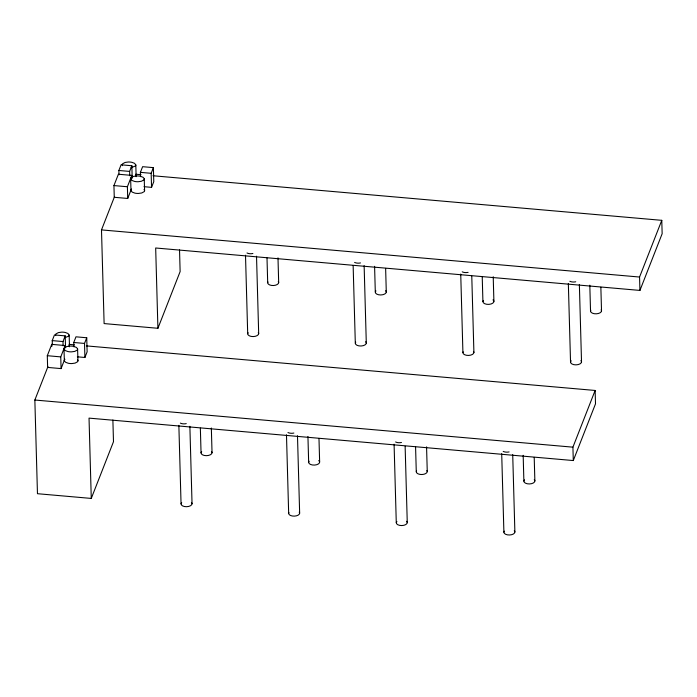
<?xml version="1.0" encoding="UTF-8"?>
<svg xmlns="http://www.w3.org/2000/svg" width="697" height="697" viewBox="0 0 697 697"><rect width="100%" height="100%" fill="white"/><g stroke="black" fill="none" stroke-linecap="round" stroke-linejoin="round"><path stroke-width="1.05" d="M52.353 344.928L52.231 340.606L54.453 334.935L65.213 335.876L65.544 347.768M118.995 174.799L118.873 170.477L121.095 164.806L131.855 165.747L132.186 177.639M64.777 359.147L61.075 368.6L47.623 367.415L47.3 355.705L51.744 344.362L65.187 345.546L65.248 347.672M131.419 189.009L127.717 198.462L114.264 197.286L113.942 185.576L118.385 174.233L131.838 175.409L131.925 178.606M112.879 420.012L113.489 441.706L91.272 498.425L37.464 493.703L34.85 400.026L47.945 366.605M179.53 249.875L180.131 271.577L157.914 328.287L104.114 323.574L101.492 229.897L114.587 196.476M63.113 345.869L62.991 341.547L65.213 335.876M129.755 175.74L129.633 171.418L131.855 165.747M61.075 368.6L60.752 356.89L65.187 345.546M127.717 198.462L127.394 186.752L131.838 175.409M73.873 346.818L73.751 342.488L75.973 336.817L86.733 337.766L87.125 351.819L84.903 357.483L77.376 356.829M140.515 176.681L140.393 172.359L142.615 166.688L153.384 167.629L153.776 181.682L151.554 187.354L144.018 186.691M84.903 357.483L84.511 343.438L86.733 337.766M151.554 187.354L151.162 173.3L153.384 167.629M91.272 498.425L89.033 418.122L573.291 460.551L572.917 447.169L595.133 390.459L86.358 345.886M157.914 328.287L155.675 247.993L639.933 290.422L639.558 277.04L661.775 220.33L153 175.749M573.291 460.551L595.508 403.842L595.133 390.459M639.933 290.422L662.15 233.713L661.775 220.33M131.097 167.689L135.41 165.991A4.426 2.309 -1.6 0 0 135.81 164.962L134.538 163.307L131.916 162.331A8.503 4.443 -1.6 0 0 128.213 162.009L125.024 162.479L122.585 163.804A4.426 2.309 -1.6 0 0 122.184 164.832L122.515 165.677M64.455 337.818L68.768 336.128A4.426 2.309 -1.6 0 0 69.169 335.091L67.897 333.445L65.274 332.469A8.503 4.443 -1.6 0 0 61.571 332.147L58.382 332.608L55.943 333.933A4.426 2.309 -1.6 0 0 55.533 334.969L55.69 335.527M118.873 170.477L129.633 171.418M140.393 172.359L151.162 173.3M135.645 174.233L141.064 174.703M113.942 185.576L127.394 186.752M101.492 229.897L639.558 277.04M52.231 340.606L62.991 341.547M73.751 342.488L84.511 343.438M68.994 344.362L74.422 344.841M47.3 355.705L60.752 356.89M34.85 400.026L572.917 447.169M135.558 175.548L136.142 176.672L135.81 164.962M144.018 189.488L144.593 190.612A4.426 2.309 -1.6 0 1 144.192 191.64L141.752 192.964L138.564 193.435A8.503 4.443 -1.6 0 1 134.861 193.113L132.238 192.137L131.01 190.76L130.635 178.772A4.426 2.309 -1.6 0 1 131.036 177.744L133.484 176.419L136.664 175.949A8.503 4.443 -1.6 0 1 140.367 176.271L142.99 177.247L144.227 178.624L144.593 190.612M68.916 345.686L69.5 346.801L69.169 335.091M77.62 359.905L77.951 360.741A4.426 2.309 -1.6 0 1 77.541 361.778L75.102 363.102L71.913 363.564A8.503 4.443 -1.6 0 1 68.219 363.242L65.588 362.266L64.359 360.889L63.993 348.909A4.426 2.309 -1.6 0 1 64.394 347.873L66.834 346.548L70.022 346.078A8.503 4.443 -1.6 0 1 73.725 346.409L76.348 347.385L77.576 348.753L77.951 360.741M130.635 178.772L131.907 180.427L134.53 181.403A8.503 4.443 -1.6 0 0 138.233 181.725L141.421 181.255L143.861 179.931A4.426 2.309 -1.6 0 0 144.27 178.902M63.993 348.909L65.265 350.556L67.888 351.532A8.503 4.443 -1.6 0 0 71.591 351.854L74.779 351.393L77.219 350.068A4.426 2.309 -1.6 0 0 77.62 349.031M600.858 287.234L601.52 310.897M589.81 285.186L590.533 311.001M579.364 284.481L581.525 361.935M568.343 283.505L570.538 362.039M534.207 457.363L534.869 481.035M523.168 455.315L523.883 481.139M512.713 454.61L514.883 532.072M501.701 453.642L503.896 532.177M493.215 276.726L493.903 301.47M482.228 276.831L482.916 301.574M471.773 276.125L473.908 352.508M460.734 274.078L462.921 352.612M426.564 446.855L427.261 471.599M415.578 446.96L416.275 471.703M405.131 446.254L407.266 522.645M394.084 444.207L396.279 522.75M385.633 268.371L386.286 292.043M374.585 266.324L375.308 292.148M364.13 265.618L366.3 343.081M353.144 265.723L355.313 343.185M318.982 438.5L319.644 462.172M307.935 436.461L308.658 462.277M297.488 435.756L299.649 513.21M286.476 434.78L288.663 513.314M277.99 257.864L278.678 282.616M267.003 257.968L267.692 282.721M256.522 256.191L258.683 333.654M245.501 255.215L247.696 333.758M211.339 428.002L212.036 452.745M200.353 428.106L201.05 452.85M189.872 426.32L192.041 503.783M178.859 425.353L181.054 503.887M51.744 344.362L51.796 346.496M278.295 281.51A5.498 2.875 -1.6 0 1 273.407 285.526A5.498 2.875 -1.6 0 1 267.927 281.937M252.889 253.499A5.498 2.875 -1.6 0 1 246.999 252.976M258.299 332.547A5.498 2.875 -1.6 0 1 253.159 336.573A5.498 2.875 -1.6 0 1 248.106 332.722M385.676 290.675A5.498 2.875 -1.6 0 1 380.789 294.962A5.498 2.875 -1.6 0 1 375.927 290.858M360.506 262.926A5.498 2.875 -1.6 0 1 354.616 262.412M365.681 341.713A5.498 2.875 -1.6 0 1 361.055 346A5.498 2.875 -1.6 0 1 355.714 342.157M492.997 299.849A5.498 2.875 -1.6 0 1 488.946 304.371A5.498 2.875 -1.6 0 1 483.326 300.546M468.114 272.353A5.498 2.875 -1.6 0 1 462.233 271.839M473.524 351.401A5.498 2.875 -1.6 0 1 468.645 355.426A5.498 2.875 -1.6 0 1 463.156 351.837M601.136 309.79A5.498 2.875 -1.6 0 1 596.249 313.816A5.498 2.875 -1.6 0 1 590.768 310.226M575.731 281.78A5.498 2.875 -1.6 0 1 569.841 281.266M580.906 360.567A5.498 2.875 -1.6 0 1 576.018 364.862A5.498 2.875 -1.6 0 1 571.165 360.758M130.966 190.481A4.426 2.309 -1.6 0 1 131.367 189.453M64.316 360.619A4.426 2.309 -1.6 0 1 64.725 359.582M509.089 451.917A5.498 2.875 -1.6 0 1 503.199 451.395M514.264 530.705A5.498 2.875 -1.6 0 1 509.638 534.991A5.498 2.875 -1.6 0 1 504.297 531.14M534.259 479.658A5.498 2.875 -1.6 0 1 529.371 483.953A5.498 2.875 -1.6 0 1 524.51 479.85M401.472 442.482A5.498 2.875 -1.6 0 1 395.582 441.968M406.647 521.269A5.498 2.875 -1.6 0 1 401.76 525.564A5.498 2.875 -1.6 0 1 396.907 521.461M426.878 470.501A5.498 2.875 -1.6 0 1 421.99 474.518A5.498 2.875 -1.6 0 1 416.51 470.928M293.864 433.055A5.498 2.875 -1.6 0 1 287.974 432.541M299.274 512.112A5.498 2.875 -1.6 0 1 294.387 516.128A5.498 2.875 -1.6 0 1 288.898 512.539M318.747 460.551A5.498 2.875 -1.6 0 1 314.687 465.073A5.498 2.875 -1.6 0 1 309.067 461.248M186.247 423.628A5.498 2.875 -1.6 0 1 180.357 423.114M191.422 502.415A5.498 2.875 -1.6 0 1 186.535 506.71A5.498 2.875 -1.6 0 1 181.682 502.607M211.653 451.639A5.498 2.875 -1.6 0 1 206.242 455.672A5.498 2.875 -1.6 0 1 201.668 451.56"/></g></svg>
